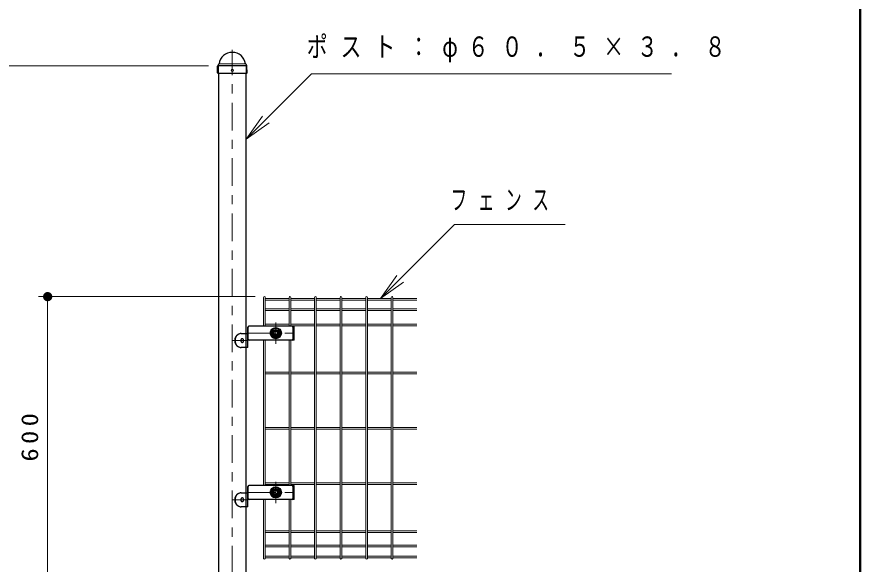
# Model space of a CAD drawing. Units: millimetres on the paper, scale 1:50. Extents: x 35 to 420, y -297 to 267.
# Drawn here: x 328.7 to 420, y -157.4 to -98.1 of the extents above; entities that cross this region are included whole.
import ezdxf

# ---------------------------------------------------------------- set-up
doc = ezdxf.new("R2010")
doc.units = ezdxf.units.MM
doc.linetypes.add('USER1', pattern=[4.5, 2.5, -2])
doc.linetypes.add('USER2', pattern=[6, 3, -1, 1, -1])
doc.layers.add('1_20', color=7, linetype='Continuous', lineweight=13)
doc.layers.add('NAKAMURA図枠', color=7, linetype='Continuous', lineweight=13)
doc.styles.add('ＭＳ ゴシック', font='')
doc.styles.get('ＭＳ ゴシック').set_extended_font_data('MS Gothic')

# ---------------------------------------------------------------- blocks, each defined once
blk = doc.blocks.new('filled_dot')
at = {"color": 0, "linetype": 'Continuous', "lineweight": -2, "const_width": 1.25}
blk.add_lwpolyline([(-0.625, 0, 1), (0.625, 0, 1)], format="xyb", close=True, dxfattribs=at)

msp = doc.modelspace()

# ---------------------------------------------------------------- linework, layer by layer
at = {"layer": '1_20', "linetype": 'USER2'}
for p, q in [((352.003, -158.429), (352.003, -101.698)), ((356.715, -131.239), (356.715, -133.54)), ((353.675, -132.379), (358.715, -132.379)), ((353.675, -133.179), (352.003, -133.179)), ((356.715, -148.489), (356.715, -150.79)), ((353.675, -149.629), (358.715, -149.629)), ((353.675, -150.429), (352.003, -150.429))]:
    msp.add_line(p, q, dxfattribs=at)
at = {"layer": '1_20'}
for p, q in [((349.413, -103.426), (321.503, -103.426)), ((353.515, -111.364), (355.283, -108.889)), ((353.515, -111.364), (355.637, -109.243)), ((355.99, -109.596), (353.515, -111.364)), ((368.056, -128.626), (369.824, -126.151)), ((368.056, -128.626), (370.178, -126.505)), ((370.531, -126.858), (368.056, -128.626)), ((354.482, -128.426), (331.003, -128.426)), ((332.003, -158.429), (332.003, -128.426))]:
    msp.add_line(p, q, dxfattribs=at)
at = {"layer": '1_20', "color": 70, "lineweight": 25}
for p, q in [((350.393, -104.189), (350.413, -103.462)), ((350.475, -103.318), (350.542, -103.25)), ((353.531, -103.318), (353.463, -103.25)), ((353.612, -104.189), (353.592, -103.462)), ((350.393, -104.189), (350.431, -104.229)), ((350.431, -104.229), (353.574, -104.229)), ((353.612, -104.189), (353.574, -104.229))]:
    msp.add_line(p, q, dxfattribs=at)
at = {"layer": '1_20', "color": 70}
for p, q in [((350.476, -103.404), (353.53, -103.404)), ((350.612, -103.229), (353.394, -103.229))]:
    msp.add_line(p, q, dxfattribs=at)
at = {"layer": '1_20', "color": 70, "linetype": 'USER1'}
msp.add_line((350.49, -103.429), (353.515, -103.429), dxfattribs=at)
at = {"layer": '1_20', "linetype": 'USER1'}
for p, q in [((350.49, -103.429), (350.49, -104.229)), ((353.515, -103.429), (350.49, -103.429)), ((353.515, -104.229), (353.515, -103.429))]:
    msp.add_line(p, q, dxfattribs=at)
at = {"layer": '1_20', "lineweight": 25}
for p, q in [((350.49, -104.229), (350.49, -158.429)), ((353.515, -158.429), (353.515, -104.229)), ((352.951, -132.429), (353.675, -132.429)), ((353.675, -133.929), (353.675, -131.729)), ((353.675, -133.129), (353.675, -132.379)), ((358.475, -131.629), (353.775, -131.629)), ((358.575, -131.729), (358.575, -133.029)), ((358.475, -133.129), (353.675, -133.129)), ((353.675, -133.929), (352.951, -133.929)), ((352.951, -149.679), (353.675, -149.679)), ((353.675, -151.179), (353.675, -148.979)), ((353.675, -150.379), (353.675, -149.629)), ((358.475, -148.879), (353.775, -148.879)), ((358.575, -148.979), (358.575, -150.279)), ((358.475, -150.379), (353.675, -150.379)), ((353.675, -151.179), (352.951, -151.179))]:
    msp.add_line(p, q, dxfattribs=at)
at = {"layer": '1_20', "color": 4}
for p, q in [((355.392, -131.629), (355.392, -128.516)), ((355.572, -128.516), (355.572, -131.629)), ((355.572, -128.626), (358.156, -128.626)), ((358.156, -131.629), (358.156, -128.516)), ((358.336, -128.516), (358.336, -131.629)), ((358.336, -128.626), (360.92, -128.626)), ((360.92, -156.772), (360.92, -128.516)), ((361.1, -128.516), (361.1, -156.772)), ((361.1, -128.626), (363.684, -128.626)), ((363.684, -156.772), (363.684, -128.516)), ((363.864, -128.516), (363.864, -156.772)), ((363.864, -128.626), (366.447, -128.626)), ((366.447, -156.772), (366.447, -128.516)), ((366.627, -128.516), (366.627, -156.772)), ((366.627, -128.626), (369.211, -128.626)), ((369.211, -156.772), (369.211, -128.516)), ((369.391, -128.516), (369.391, -156.772)), ((369.391, -128.626), (371.975, -128.626)), ((355.572, -128.806), (358.156, -128.806)), ((358.336, -128.806), (360.92, -128.806)), ((361.1, -128.806), (363.684, -128.806)), ((363.864, -128.806), (366.447, -128.806)), ((366.627, -128.806), (369.211, -128.806)), ((369.391, -128.806), (371.975, -128.806)), ((355.572, -129.755), (358.156, -129.755)), ((355.572, -129.935), (358.156, -129.935)), ((358.336, -129.755), (360.92, -129.755)), ((358.336, -129.935), (360.92, -129.935)), ((361.1, -129.755), (363.684, -129.755)), ((361.1, -129.935), (363.684, -129.935)), ((363.864, -129.755), (366.447, -129.755)), ((363.864, -129.935), (366.447, -129.935)), ((366.627, -129.755), (369.211, -129.755)), ((366.627, -129.935), (369.211, -129.935)), ((369.391, -129.755), (371.975, -129.755)), ((369.391, -129.935), (371.975, -129.935)), ((355.572, -131.391), (358.156, -131.391)), ((358.336, -131.391), (360.92, -131.391)), ((361.1, -131.391), (363.684, -131.391)), ((363.864, -131.391), (366.447, -131.391)), ((366.627, -131.391), (369.211, -131.391)), ((369.391, -131.391), (371.975, -131.391)), ((355.572, -131.571), (358.156, -131.571)), ((358.336, -131.571), (360.92, -131.571)), ((361.1, -131.571), (363.684, -131.571)), ((363.864, -131.571), (366.447, -131.571)), ((366.627, -131.571), (369.211, -131.571)), ((369.391, -131.571), (371.975, -131.571)), ((355.392, -148.879), (355.392, -133.129)), ((355.572, -133.129), (355.572, -148.879)), ((358.156, -148.879), (358.156, -133.129)), ((358.336, -133.129), (358.336, -148.879)), ((355.572, -136.591), (358.156, -136.591)), ((355.572, -136.771), (358.156, -136.771)), ((358.336, -136.591), (360.92, -136.591)), ((358.336, -136.771), (360.92, -136.771)), ((361.1, -136.591), (363.684, -136.591)), ((361.1, -136.771), (363.684, -136.771)), ((363.864, -136.591), (366.447, -136.591)), ((363.864, -136.771), (366.447, -136.771)), ((366.627, -136.591), (369.211, -136.591)), ((366.627, -136.771), (369.211, -136.771)), ((369.391, -136.591), (371.975, -136.591)), ((369.391, -136.771), (371.975, -136.771)), ((355.572, -142.591), (358.156, -142.591)), ((355.572, -142.771), (358.156, -142.771)), ((358.336, -142.591), (360.92, -142.591)), ((358.336, -142.771), (360.92, -142.771)), ((361.1, -142.591), (363.684, -142.591)), ((361.1, -142.771), (363.684, -142.771)), ((363.864, -142.591), (366.447, -142.591)), ((363.864, -142.771), (366.447, -142.771)), ((366.627, -142.591), (369.211, -142.591)), ((366.627, -142.771), (369.211, -142.771)), ((369.391, -142.591), (371.975, -142.591)), ((369.391, -142.771), (371.975, -142.771)), ((355.572, -148.591), (358.156, -148.591)), ((355.572, -148.771), (358.156, -148.771)), ((358.336, -148.591), (360.92, -148.591)), ((358.336, -148.771), (360.92, -148.771)), ((361.1, -148.591), (363.684, -148.591)), ((361.1, -148.771), (363.684, -148.771)), ((363.864, -148.591), (366.447, -148.591)), ((363.864, -148.771), (366.447, -148.771)), ((366.627, -148.591), (369.211, -148.591)), ((366.627, -148.771), (369.211, -148.771)), ((369.391, -148.591), (371.975, -148.591)), ((369.391, -148.771), (371.975, -148.771)), ((355.392, -156.772), (355.392, -150.379)), ((355.572, -150.379), (355.572, -156.772)), ((358.156, -156.772), (358.156, -150.379)), ((358.336, -150.379), (358.336, -156.772)), ((355.572, -153.791), (358.156, -153.791)), ((355.572, -153.971), (358.156, -153.971)), ((358.336, -153.791), (360.92, -153.791)), ((358.336, -153.971), (360.92, -153.971)), ((361.1, -153.791), (363.684, -153.791)), ((361.1, -153.971), (363.684, -153.971)), ((363.864, -153.791), (366.447, -153.791)), ((363.864, -153.971), (366.447, -153.971)), ((366.627, -153.791), (369.211, -153.791)), ((366.627, -153.971), (369.211, -153.971)), ((369.391, -153.791), (371.975, -153.791)), ((369.391, -153.971), (371.975, -153.971)), ((355.572, -155.351), (358.156, -155.351)), ((355.572, -155.531), (358.156, -155.531)), ((358.336, -155.351), (360.92, -155.351)), ((358.336, -155.531), (360.92, -155.531)), ((361.1, -155.351), (363.684, -155.351)), ((361.1, -155.531), (363.684, -155.531)), ((363.864, -155.351), (366.447, -155.351)), ((363.864, -155.531), (366.447, -155.531)), ((366.627, -155.351), (369.211, -155.351)), ((366.627, -155.531), (369.211, -155.531)), ((369.391, -155.351), (371.975, -155.351)), ((369.391, -155.531), (371.975, -155.531)), ((355.572, -156.516), (358.156, -156.516)), ((355.572, -156.696), (358.156, -156.696)), ((358.336, -156.516), (360.92, -156.516)), ((358.336, -156.696), (360.92, -156.696)), ((361.1, -156.516), (363.684, -156.516)), ((361.1, -156.696), (363.684, -156.696)), ((363.864, -156.516), (366.447, -156.516)), ((363.864, -156.696), (366.447, -156.696)), ((366.627, -156.516), (369.211, -156.516)), ((366.627, -156.696), (369.211, -156.696)), ((369.391, -156.516), (371.975, -156.516)), ((369.391, -156.696), (371.975, -156.696))]:
    msp.add_line(p, q, dxfattribs=at)
at = {"layer": '1_20', "color": 1, "lineweight": 25}
for p, q in [((353.715, -133.029), (353.715, -131.729)), ((358.715, -131.629), (353.815, -131.629)), ((358.715, -133.129), (358.715, -131.629)), ((358.715, -133.129), (353.815, -133.129)), ((353.715, -150.279), (353.715, -148.979)), ((358.715, -148.879), (353.815, -148.879)), ((358.715, -150.379), (358.715, -148.879)), ((358.715, -150.379), (353.815, -150.379))]:
    msp.add_line(p, q, dxfattribs=at)
at = {"layer": '1_20', "color": 4, "lineweight": 25}
for p, q in [((356.715, -132.148), (356.515, -132.264)), ((356.515, -132.264), (356.515, -132.495)), ((356.915, -132.264), (356.715, -132.148)), ((356.915, -132.264), (356.915, -132.495)), ((356.715, -132.61), (356.515, -132.495)), ((356.915, -132.495), (356.715, -132.61)), ((356.715, -149.398), (356.515, -149.514)), ((356.515, -149.514), (356.515, -149.745)), ((356.715, -149.86), (356.515, -149.745)), ((356.915, -149.514), (356.715, -149.398)), ((356.915, -149.745), (356.715, -149.86)), ((356.915, -149.514), (356.915, -149.745))]:
    msp.add_line(p, q, dxfattribs=at)
at = {"layer": '1_20', "color": 1, "linetype": 'USER1'}
for p, q in [((358.6, -133.129), (358.6, -131.629)), ((358.6, -150.379), (358.6, -148.879))]:
    msp.add_line(p, q, dxfattribs=at)
at = {"layer": '1_20'}
for points in [[(353.515, -111.364), (360.579, -104.301), (399.579, -104.301)], [(368.056, -128.626), (376.066, -120.617), (388.066, -120.617)]]:
    msp.add_lwpolyline(points, dxfattribs=at)
at = {"layer": '1_20', "lineweight": 25}
for points in [[(352.951, -132.429), (352.861, -132.436), (352.773, -132.455), (352.688, -132.486), (352.608, -132.53), (352.533, -132.584), (352.466, -132.649), (352.407, -132.723), (352.357, -132.804), (352.318, -132.892), (352.289, -132.985), (352.271, -133.081), (352.265, -133.179), (352.271, -133.277), (352.289, -133.373), (352.318, -133.466), (352.357, -133.554), (352.407, -133.636), (352.466, -133.71), (352.533, -133.774), (352.608, -133.829), (352.688, -133.872), (352.773, -133.904), (352.861, -133.923), (352.951, -133.929)], [(352.978, -132.429), (352.889, -132.436), (352.801, -132.455), (352.716, -132.486), (352.636, -132.53), (352.561, -132.584), (352.494, -132.649), (352.435, -132.723), (352.385, -132.804), (352.345, -132.892), (352.316, -132.985), (352.299, -133.081), (352.293, -133.179), (352.299, -133.277), (352.316, -133.373), (352.345, -133.466), (352.385, -133.554), (352.435, -133.636), (352.494, -133.71), (352.561, -133.774), (352.636, -133.829), (352.716, -133.872), (352.801, -133.904), (352.889, -133.923), (352.978, -133.929)], [(352.951, -149.679), (352.861, -149.686), (352.773, -149.705), (352.688, -149.736), (352.608, -149.78), (352.533, -149.834), (352.466, -149.899), (352.407, -149.973), (352.357, -150.054), (352.318, -150.142), (352.289, -150.235), (352.271, -150.331), (352.265, -150.429), (352.271, -150.527), (352.289, -150.623), (352.318, -150.716), (352.357, -150.804), (352.407, -150.886), (352.466, -150.96), (352.533, -151.024), (352.608, -151.079), (352.688, -151.122), (352.773, -151.154), (352.861, -151.173), (352.951, -151.179)], [(352.978, -149.679), (352.889, -149.686), (352.801, -149.705), (352.716, -149.736), (352.636, -149.78), (352.561, -149.834), (352.494, -149.899), (352.435, -149.973), (352.385, -150.054), (352.345, -150.142), (352.316, -150.235), (352.299, -150.331), (352.293, -150.429), (352.299, -150.527), (352.316, -150.623), (352.345, -150.716), (352.385, -150.804), (352.435, -150.886), (352.494, -150.96), (352.561, -151.024), (352.636, -151.079), (352.716, -151.122), (352.801, -151.154), (352.889, -151.173), (352.978, -151.179)]]:
    msp.add_lwpolyline(points, dxfattribs=at)
for points in [[(353.078, -132.979), (353.064, -132.98), (353.05, -132.982), (353.036, -132.986), (353.023, -132.991), (353.01, -132.998), (352.997, -133.006), (352.985, -133.015), (352.974, -133.026), (352.964, -133.038), (352.954, -133.051), (352.946, -133.065), (352.938, -133.079), (352.932, -133.095), (352.927, -133.111), (352.922, -133.127), (352.919, -133.145), (352.917, -133.162), (352.917, -133.179), (352.917, -133.197), (352.919, -133.214), (352.922, -133.231), (352.927, -133.248), (352.932, -133.264), (352.938, -133.279), (352.946, -133.294), (352.954, -133.308), (352.964, -133.321), (352.974, -133.332), (352.985, -133.343), (352.997, -133.352), (353.01, -133.361), (353.023, -133.367), (353.036, -133.372), (353.05, -133.376), (353.064, -133.379), (353.078, -133.379), (353.092, -133.379), (353.106, -133.376), (353.119, -133.372), (353.133, -133.367), (353.146, -133.361), (353.158, -133.352), (353.17, -133.343), (353.181, -133.332), (353.192, -133.321), (353.201, -133.308), (353.21, -133.294), (353.217, -133.279), (353.224, -133.264), (353.229, -133.248), (353.233, -133.231), (353.236, -133.214), (353.238, -133.197), (353.239, -133.179), (353.238, -133.162), (353.236, -133.145), (353.233, -133.127), (353.229, -133.111), (353.224, -133.095), (353.217, -133.079), (353.21, -133.065), (353.201, -133.051), (353.192, -133.038), (353.181, -133.026), (353.17, -133.015), (353.158, -133.006), (353.146, -132.998), (353.133, -132.991), (353.119, -132.986), (353.106, -132.982), (353.092, -132.98)], [(353.078, -150.229), (353.064, -150.23), (353.05, -150.232), (353.036, -150.236), (353.023, -150.241), (353.01, -150.248), (352.997, -150.256), (352.985, -150.265), (352.974, -150.276), (352.964, -150.288), (352.954, -150.301), (352.946, -150.315), (352.938, -150.329), (352.932, -150.345), (352.927, -150.361), (352.922, -150.377), (352.919, -150.395), (352.917, -150.412), (352.917, -150.429), (352.917, -150.447), (352.919, -150.464), (352.922, -150.481), (352.927, -150.498), (352.932, -150.514), (352.938, -150.529), (352.946, -150.544), (352.954, -150.558), (352.964, -150.571), (352.974, -150.582), (352.985, -150.593), (352.997, -150.602), (353.01, -150.611), (353.023, -150.617), (353.036, -150.622), (353.05, -150.626), (353.064, -150.629), (353.078, -150.629), (353.092, -150.629), (353.106, -150.626), (353.119, -150.622), (353.133, -150.617), (353.146, -150.611), (353.158, -150.602), (353.17, -150.593), (353.181, -150.582), (353.192, -150.571), (353.201, -150.558), (353.21, -150.544), (353.217, -150.529), (353.224, -150.514), (353.229, -150.498), (353.233, -150.481), (353.236, -150.464), (353.238, -150.447), (353.239, -150.429), (353.238, -150.412), (353.236, -150.395), (353.233, -150.377), (353.229, -150.361), (353.224, -150.345), (353.217, -150.329), (353.21, -150.315), (353.201, -150.301), (353.192, -150.288), (353.181, -150.276), (353.17, -150.265), (353.158, -150.256), (353.146, -150.248), (353.133, -150.241), (353.119, -150.236), (353.106, -150.232), (353.092, -150.23)]]:
    msp.add_lwpolyline(points, close=True, dxfattribs=at)
at = {"layer": '1_20', "color": 70}
msp.add_circle((352.003, -103.929), 0.125, dxfattribs=at)
at = {"layer": '1_20', "lineweight": 25}
for centre in [(356.715, -132.379), (356.715, -149.629)]:
    msp.add_circle(centre, 0.6, dxfattribs=at)
at = {"layer": '1_20', "color": 4, "lineweight": 25}
for centre in [(356.715, -132.379), (356.715, -149.629)]:
    msp.add_circle(centre, 0.525, dxfattribs=at)
at = {"layer": '1_20', "color": 1, "lineweight": 25}
for centre in [(356.715, -132.379), (356.715, -149.629)]:
    msp.add_circle(centre, 0.375, dxfattribs=at)
at = {"layer": '1_20', "linetype": 'USER1'}
for centre in [(356.715, -132.379), (356.715, -149.629)]:
    msp.add_circle(centre, 0.375, dxfattribs=at)
at = {"layer": '1_20', "color": 4, "linetype": 'USER1'}
for centre in [(356.715, -132.379), (356.715, -149.629)]:
    msp.add_circle(centre, 0.312, dxfattribs=at)
at = {"layer": '1_20', "color": 4}
for centre in [(356.715, -132.379), (356.715, -149.629)]:
    msp.add_circle(centre, 0.275, dxfattribs=at)
at = {"layer": '1_20', "color": 70, "lineweight": 25}
for centre, radius, start, end in [((352.003, -103.433), 1.454, 9.17167, 170.82833), ((350.478, -103.187), 0.09, 315, 350.82833), ((353.527, -103.187), 0.09, 186.19155, 225), ((350.623, -103.466), 0.21, 135, 178.99406), ((353.382, -103.466), 0.21, 1.00594, 45)]:
    msp.add_arc(centre, radius, start, end, dxfattribs=at)
at = {"layer": '1_20', "color": 4}
for centre, start, end in [((355.482, -128.516), 0, 180), ((358.246, -128.516), 0, 180), ((361.01, -128.516), 0, 180), ((363.774, -128.516), 0, 180), ((366.537, -128.516), 0, 180), ((369.301, -128.516), 0, 180), ((355.482, -156.771), 180, 0), ((358.246, -156.771), 180, 0), ((361.01, -156.771), 180, 0), ((363.774, -156.771), 180, 0), ((366.537, -156.771), 180, 0), ((369.301, -156.771), 180, 0)]:
    msp.add_arc(centre, 0.09, start, end, dxfattribs=at)
at = {"layer": '1_20', "lineweight": 25}
for centre, start, end in [((353.775, -131.729), 90, 180), ((358.475, -131.729), 0, 90), ((358.475, -133.029), 270, 0), ((353.775, -148.979), 90, 180), ((358.475, -148.979), 0, 90), ((358.475, -150.279), 270, 0)]:
    msp.add_arc(centre, 0.1, start, end, dxfattribs=at)
at = {"layer": '1_20', "color": 1, "lineweight": 25}
for centre, start, end in [((353.815, -131.729), 90, 180), ((353.815, -133.029), 180, 270), ((353.815, -148.979), 90, 180), ((353.815, -150.279), 180, 270)]:
    msp.add_arc(centre, 0.1, start, end, dxfattribs=at)
at = {"layer": 'NAKAMURA図枠', "lineweight": 50}
msp.add_line((420, -297), (420, -30), dxfattribs=at)

# ---------------------------------------------------------------- block references
at = {"layer": '1_20', "xscale": 0.4, "yscale": 0.4, "rotation": 270}
msp.add_blockref('filled_dot', (332.003, -128.426), dxfattribs=at)

# ---------------------------------------------------------------- texts
at = {"layer": '1_20', "char_height": 2.199, "attachment_point": 4, "style": 'ＭＳ ゴシック'}
for s, insert in [('\\T1.63;\\W0.75;ポスト：φ６０．５×３．８', (360.065, -101.651)), ('\\T1.64;\\W0.6;フェンス', (375.649, -117.967))]:
    msp.add_mtext(s, dxfattribs=dict(at, insert=insert))
at = {"layer": '1_20', "insert": (331.003, -143.427), "char_height": 1.833, "attachment_point": 8, "rotation": 90, "style": 'ＭＳ ゴシック'}
msp.add_mtext('\\T1.33;\\W1.15;600', dxfattribs=at)

doc.saveas('drawing.dxf')
